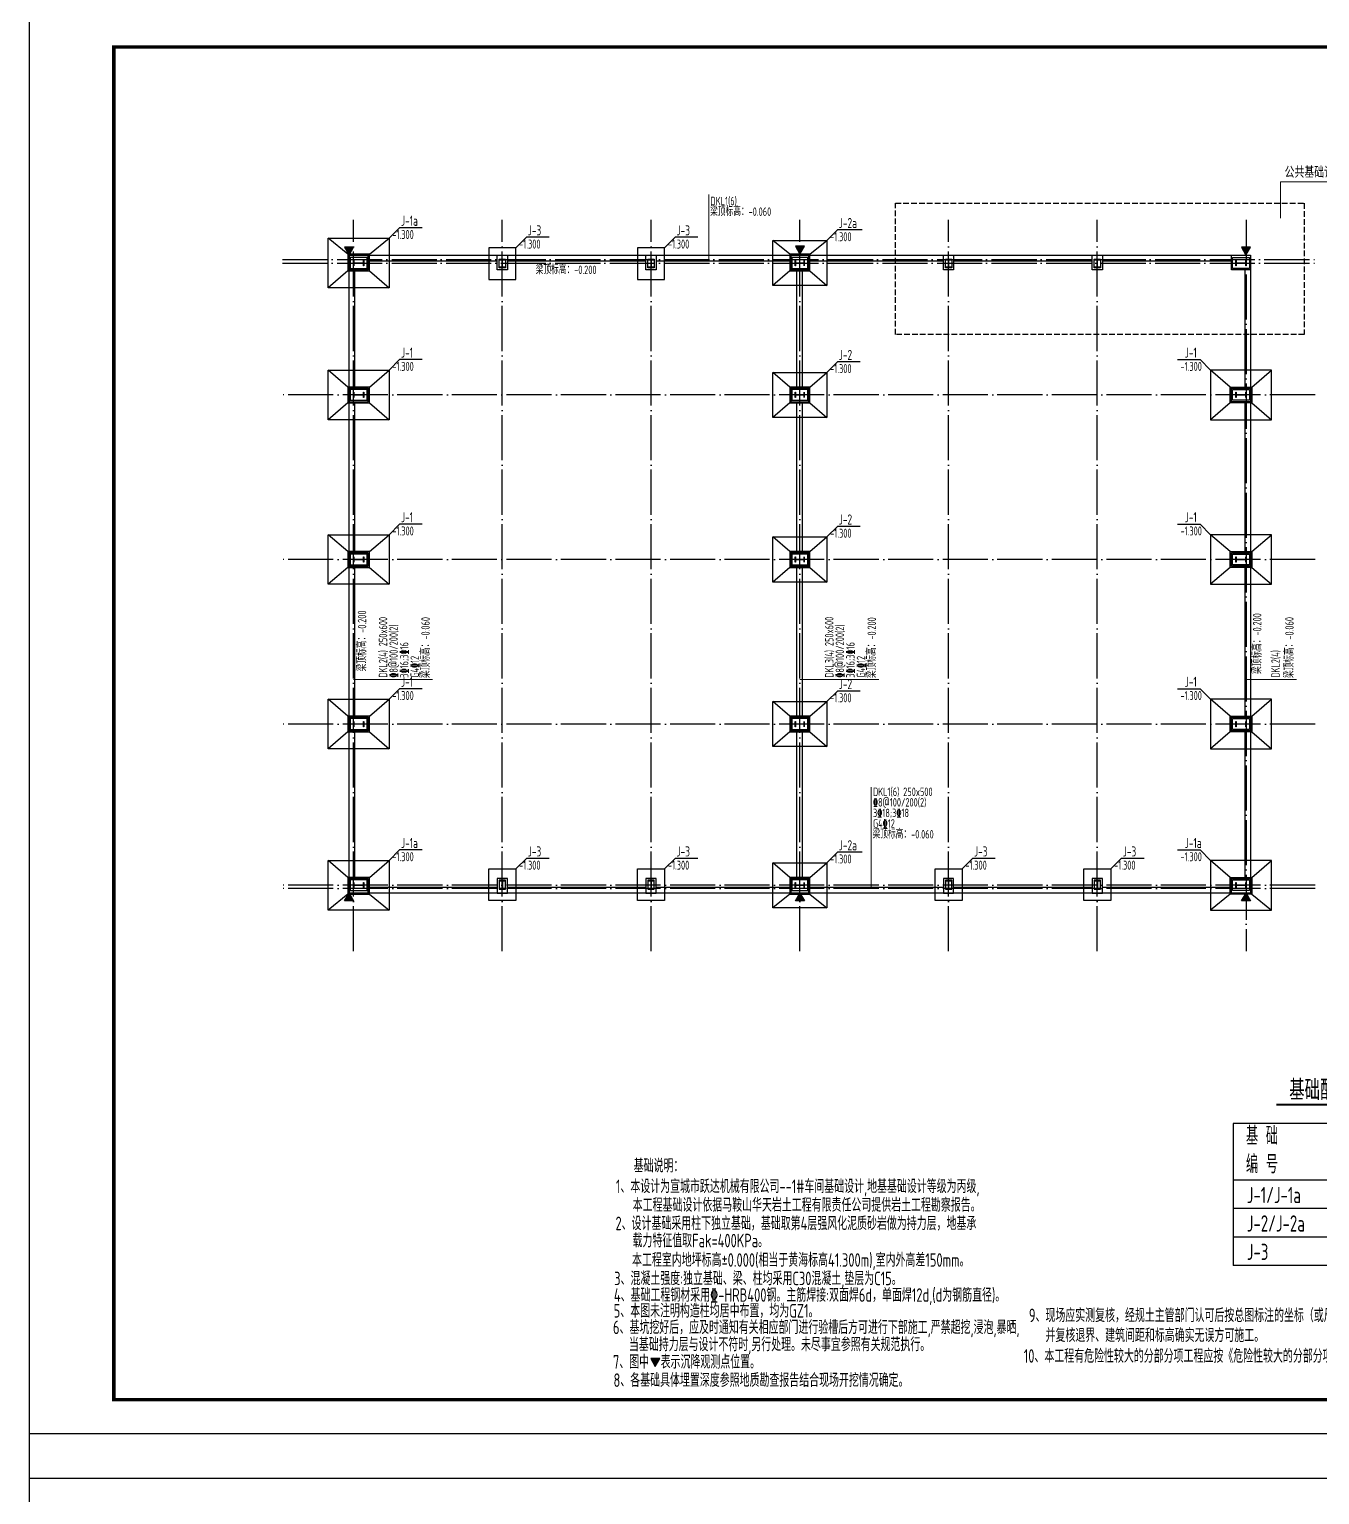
# Model space of a CAD drawing. Extents: x 69728788 to 149766163, y 20718153 to 43663798.
# Drawn here: x 74843469 to 74900725, y 21734096 to 21799096 of the extents above; entities that cross this region are included whole.
import ezdxf

# ---------------------------------------------------------------- set-up
doc = ezdxf.new("R2010")
doc.units = 0
doc.header["$LTSCALE"] = 1000
doc.header["$MEASUREMENT"] = 0
for name, pattern in [('DASH', [0.35, 0.25, -0.1]), ('DASHDOT', [25.4, 12.7, -6.35, 0, -6.35]), ('DOTE', [2.42, 2, -0.2, 0.02, -0.2])]:
    doc.linetypes.add(name, pattern=pattern)
doc.layers.get('0').update_dxf_attribs({"linetype": 'CONTINUOUS'})
for name, color, linetype in [('116', 1, 'CONTINUOUS'), ('DHX', 1, 'DASHDOT'), ('DOTE', 251, 'DOTE'), ('NUM', 7, 'CONTINUOUS'), ('PUB_TEXT', 7, 'CONTINUOUS'), ('PUB_TITLE', 4, 'CONTINUOUS'), ('TEXT', 7, 'CONTINUOUS'), ('图名底线', 7, 'CONTINUOUS'), ('基础', 2, 'CONTINUOUS'), ('基础堆坡线', 97, 'CONTINUOUS'), ('填充8#', 8, 'CONTINUOUS'), ('柱', 2, 'CONTINUOUS'), ('梁', 4, 'CONTINUOUS'), ('钢柱', 3, 'CONTINUOUS')]:
    doc.layers.add(name, color=color, linetype=linetype)
doc.layers.add('梁集中标注', color=2, linetype='CONTINUOUS', lineweight=15)
doc.styles.add('TSSD_Rein', font='atssdeng.shx', dxfattribs={"width": 0.7, "bigfont": 'atssdchn.shx'})

msp = doc.modelspace()

# ---------------------------------------------------------------- hatches: boundary and pattern name
at = {"layer": 'DHX'}
for points in [[(74857860.3, 21789427.2), (74857460.6, 21789427.2), (74857657.3, 21789079.2)], [(74877860.3, 21789477.2), (74877460.6, 21789477.2), (74877657.3, 21789129.2)], [(74897647.8, 21789427.2), (74897248.1, 21789427.2), (74897444.8, 21789079.2)], [(74857860.3, 21760431.2), (74857460.6, 21760431.2), (74857657.3, 21760779.2)], [(74877860.3, 21760431.2), (74877460.6, 21760431.2), (74877657.3, 21760779.2)], [(74897660.3, 21760431.2), (74897260.6, 21760431.2), (74897457.3, 21760779.2)], [(74871442.5, 21740137.5), (74871042.8, 21740137.5), (74871239.5, 21739789.5)]]:
    msp.add_hatch(color=256, dxfattribs=at).paths.add_polyline_path(points)

# ---------------------------------------------------------------- linework, layer by layer
msp.add_line((74843468.9, 21736808.9), (74843468.9, 21734808.9))
at = {"color": 251, "linetype": 'DASH'}
msp.add_lwpolyline([(74881900, 21791380), (74900040, 21791380), (74900040, 21785560), (74881900, 21785560)], close=True, dxfattribs=at)
at = {"layer": '116'}
msp.add_line((74843468.9, 21736808.9), (74843468.9, 21734808.9), dxfattribs=at)
at = {"layer": 'DHX'}
for points in [[(74857860.3, 21789427.2), (74857460.6, 21789427.2), (74857657.3, 21789079.2)], [(74877860.3, 21789477.2), (74877460.6, 21789477.2), (74877657.3, 21789129.2)], [(74897647.8, 21789427.2), (74897248.1, 21789427.2), (74897444.8, 21789079.2)], [(74857860.3, 21760431.2), (74857460.6, 21760431.2), (74857657.3, 21760779.2)], [(74877860.3, 21760431.2), (74877460.6, 21760431.2), (74877657.3, 21760779.2)], [(74897660.3, 21760431.2), (74897260.6, 21760431.2), (74897457.3, 21760779.2)], [(74871442.5, 21740137.5), (74871042.8, 21740137.5), (74871239.5, 21739789.5)]]:
    msp.add_lwpolyline(points, close=True, dxfattribs=at)
at = {"layer": 'DOTE', "color": 25, "linetype": 'DOTE'}
for p, q in [((74857857.3, 21758205.9), (74857857.3, 21790638.7)), ((74864457.3, 21758205.9), (74864457.3, 21790638.7)), ((74871057.3, 21758205.9), (74871057.3, 21790638.7)), ((74877657.3, 21758205.9), (74877657.3, 21790638.7)), ((74884257.3, 21758205.9), (74884257.3, 21790638.7)), ((74890857.3, 21758205.9), (74890857.3, 21790638.7)), ((74897457.3, 21790638.7), (74897457.3, 21758205.9)), ((74854707.6, 21788879.2), (74900518.1, 21788879.2)), ((74854707.6, 21788729.2), (74900518.1, 21788729.2)), ((74900518.1, 21782879.2), (74854707.6, 21782879.2)), ((74900518.1, 21775579.2), (74854707.6, 21775579.2)), ((74900518.1, 21768279.2), (74854707.6, 21768279.2)), ((74900518.1, 21761129.2), (74854707.6, 21761129.2)), ((74900518.1, 21760979.2), (74854707.6, 21760979.2))]:
    msp.add_line(p, q, dxfattribs=at)
at = {"layer": 'NUM', "const_width": 90, "elevation": -180}
msp.add_lwpolyline([(74904926.3, 21751394.3), (74898798.9, 21751394.3)], dxfattribs=at)
at = {"layer": 'PUB_TITLE'}
for points in [[(74843468.9, 21736808.9), (74932568.9, 21736808.9), (74932568.9, 21799808.9), (74843468.9, 21799808.9)], [(74843468.9, 21671808.9), (74932568.9, 21671808.9), (74932568.9, 21734808.9), (74843468.9, 21734808.9)]]:
    msp.add_lwpolyline(points, close=True, dxfattribs=at)
at = {"layer": 'PUB_TITLE', "const_width": 150}
msp.add_lwpolyline([(74847218.9, 21738308.9), (74931068.9, 21738308.9), (74931068.9, 21798308.9), (74847218.9, 21798308.9)], close=True, dxfattribs=at)
at = {"layer": 'TEXT'}
for p, q in [((74859898.2, 21790295.1), (74859432.3, 21789829.2)), ((74860905.1, 21790295.1), (74859898.2, 21790295.1)), ((74879323.2, 21790195.1), (74878857.3, 21789729.2)), ((74880430.1, 21790195.1), (74879323.2, 21790195.1)), ((74865523.2, 21789870.1), (74865057.3, 21789404.2)), ((74866530.1, 21789870.1), (74865523.2, 21789870.1)), ((74872123.2, 21789870.1), (74871657.3, 21789404.2)), ((74873130.1, 21789870.1), (74872123.2, 21789870.1)), ((74859898.2, 21784445.1), (74859432.3, 21783979.2)), ((74860905.1, 21784445.1), (74859898.2, 21784445.1)), ((74879323.2, 21784345.1), (74878857.3, 21783879.2)), ((74880330.1, 21784345.1), (74879323.2, 21784345.1)), ((74894409.5, 21784445.1), (74895416.4, 21784445.1)), ((74895416.4, 21784445.1), (74895882.3, 21783979.2)), ((74859898.2, 21777145.1), (74859432.3, 21776679.2)), ((74860905.1, 21777145.1), (74859898.2, 21777145.1)), ((74879323.2, 21777045.1), (74878857.3, 21776579.2)), ((74880330.1, 21777045.1), (74879323.2, 21777045.1)), ((74894409.5, 21777145.1), (74895416.4, 21777145.1)), ((74895416.4, 21777145.1), (74895882.3, 21776679.2)), ((74859898.2, 21769845.1), (74859432.3, 21769379.2)), ((74860905.1, 21769845.1), (74859898.2, 21769845.1)), ((74894409.5, 21769845.1), (74895416.4, 21769845.1)), ((74895416.4, 21769845.1), (74895882.3, 21769379.2)), ((74879323.2, 21769745.1), (74878857.3, 21769279.2)), ((74880330.1, 21769745.1), (74879323.2, 21769745.1)), ((74859898.2, 21762695.1), (74859432.3, 21762229.2)), ((74860905.1, 21762695.1), (74859898.2, 21762695.1)), ((74894409.5, 21762695.1), (74895416.4, 21762695.1)), ((74895416.4, 21762695.1), (74895882.3, 21762229.2)), ((74865523.2, 21762320.1), (74865057.3, 21761854.2)), ((74866530.1, 21762320.1), (74865523.2, 21762320.1)), ((74872123.2, 21762320.1), (74871657.3, 21761854.2)), ((74873130.1, 21762320.1), (74872123.2, 21762320.1)), ((74879323.2, 21762595.1), (74878857.3, 21762129.2)), ((74880430.1, 21762595.1), (74879323.2, 21762595.1)), ((74885323.2, 21762320.1), (74884857.3, 21761854.2)), ((74886330.1, 21762320.1), (74885323.2, 21762320.1)), ((74891923.2, 21762320.1), (74891457.3, 21761854.2)), ((74892930.1, 21762320.1), (74891923.2, 21762320.1))]:
    msp.add_line(p, q, dxfattribs=at)
at = {"layer": '图名底线'}
for p, q in [((74921617.7, 21750565.4, -180), (74896890.9, 21750565.4, -180)), ((74896890.9, 21750565.4, -180), (74896890.9, 21744265.4, -180)), ((74921617.7, 21748045.4, -180), (74896890.9, 21748045.4, -180)), ((74921617.7, 21746785.4, -180), (74896890.9, 21746785.4, -180)), ((74921617.7, 21745525.4, -180), (74896890.9, 21745525.4, -180)), ((74921617.7, 21744265.4, -180), (74896890.9, 21744265.4, -180))]:
    msp.add_line(p, q, dxfattribs=at)
at = {"layer": '基础'}
for points in [[(74856732.3, 21789829.2), (74859432.3, 21789829.2), (74859432.3, 21787629.2), (74856732.3, 21787629.2)], [(74863857.3, 21788004.2), (74865057.3, 21788004.2), (74865057.3, 21789404.2), (74863857.3, 21789404.2)], [(74870457.3, 21788004.2), (74871657.3, 21788004.2), (74871657.3, 21789404.2), (74870457.3, 21789404.2)], [(74876457.3, 21789729.2), (74878857.3, 21789729.2), (74878857.3, 21787729.2), (74876457.3, 21787729.2)], [(74856732.3, 21783979.2), (74859432.3, 21783979.2), (74859432.3, 21781779.2), (74856732.3, 21781779.2)], [(74876457.3, 21783879.2), (74878857.3, 21783879.2), (74878854.5, 21781879.1), (74876454.5, 21781879.1)], [(74898582.3, 21783979.2), (74895882.3, 21783979.2), (74895882.3, 21781779.2), (74898582.3, 21781779.2)], [(74856732.3, 21776679.2), (74859432.3, 21776679.2), (74859432.3, 21774479.2), (74856732.3, 21774479.2)], [(74876457.3, 21776579.2), (74878857.3, 21776579.2), (74878854.5, 21774579.1), (74876454.5, 21774579.1)], [(74898582.3, 21776679.2), (74895882.3, 21776679.2), (74895882.3, 21774479.2), (74898582.3, 21774479.2)], [(74856732.3, 21769379.2), (74859432.3, 21769379.2), (74859432.3, 21767179.2), (74856732.3, 21767179.2)], [(74876457.3, 21769279.2), (74878857.3, 21769279.2), (74878854.5, 21767279.1), (74876454.5, 21767279.1)], [(74898582.3, 21769379.2), (74895882.3, 21769379.2), (74895882.3, 21767179.2), (74898582.3, 21767179.2)], [(74856732.3, 21762229.2), (74859432.3, 21762229.2), (74859432.3, 21760029.2), (74856732.3, 21760029.2)], [(74876457.3, 21762129.2), (74878857.3, 21762129.2), (74878857.3, 21760129.2), (74876457.3, 21760129.2)], [(74898582.3, 21762229.2), (74895882.3, 21762229.2), (74895882.3, 21760029.2), (74898582.3, 21760029.2)], [(74863857.3, 21761854.2), (74865057.3, 21761854.2), (74865057.3, 21760454.2), (74863857.3, 21760454.2)], [(74870457.3, 21761854.2), (74871657.3, 21761854.2), (74871657.3, 21760454.2), (74870457.3, 21760454.2)], [(74883657.3, 21761854.2), (74884857.3, 21761854.2), (74884857.3, 21760454.2), (74883657.3, 21760454.2)], [(74890257.3, 21761854.2), (74891457.3, 21761854.2), (74891457.3, 21760454.2), (74890257.3, 21760454.2)]]:
    msp.add_lwpolyline(points, close=True, dxfattribs=at)
at = {"layer": '基础堆坡线'}
for p, q in [((74857607.3, 21789129.2), (74856732.3, 21789829.2)), ((74858557.3, 21789129.2), (74859432.3, 21789829.2)), ((74877207.3, 21789129.2), (74876457.3, 21789729.2)), ((74878107.3, 21789129.2), (74878857.3, 21789729.2)), ((74857607.3, 21788379.2), (74856732.3, 21787629.2)), ((74858557.3, 21788379.2), (74859432.3, 21787629.2)), ((74877207.3, 21788379.2), (74876457.3, 21787729.2)), ((74878107.3, 21788379.2), (74878857.3, 21787729.2)), ((74857607.3, 21783229.2), (74856732.3, 21783979.2)), ((74858557.3, 21783229.2), (74859432.3, 21783979.2)), ((74877207.3, 21783229.2), (74876457.3, 21783879.2)), ((74878107.3, 21783229.2), (74878857.3, 21783879.2)), ((74896757.3, 21783229.2), (74895882.3, 21783979.2)), ((74897707.3, 21783229.2), (74898582.3, 21783979.2)), ((74857607.3, 21782529.2), (74856732.3, 21781779.2)), ((74858557.3, 21782529.2), (74859432.3, 21781779.2)), ((74877207.3, 21782529.2), (74876454.5, 21781879.1)), ((74878107.3, 21782529.2), (74878854.5, 21781879.1)), ((74896757.3, 21782529.2), (74895882.3, 21781779.2)), ((74897707.3, 21782529.2), (74898582.3, 21781779.2)), ((74857607.3, 21775929.2), (74856732.3, 21776679.2)), ((74858557.3, 21775929.2), (74859432.3, 21776679.2)), ((74877207.3, 21775929.2), (74876457.3, 21776579.2)), ((74878107.3, 21775929.2), (74878857.3, 21776579.2)), ((74896757.3, 21775929.2), (74895882.3, 21776679.2)), ((74897707.3, 21775929.2), (74898582.3, 21776679.2)), ((74857607.3, 21775229.2), (74856732.3, 21774479.2)), ((74858557.3, 21775229.2), (74859432.3, 21774479.2)), ((74877207.3, 21775229.2), (74876454.5, 21774579.1)), ((74878107.3, 21775229.2), (74878854.5, 21774579.1)), ((74896757.3, 21775229.2), (74895882.3, 21774479.2)), ((74897707.3, 21775229.2), (74898582.3, 21774479.2)), ((74857607.3, 21768629.2), (74856732.3, 21769379.2)), ((74858557.3, 21768629.2), (74859432.3, 21769379.2)), ((74877207.3, 21768629.2), (74876457.3, 21769279.2)), ((74878107.3, 21768629.2), (74878857.3, 21769279.2)), ((74896757.3, 21768629.2), (74895882.3, 21769379.2)), ((74897707.3, 21768629.2), (74898582.3, 21769379.2)), ((74857607.3, 21767929.2), (74856732.3, 21767179.2)), ((74858557.3, 21767929.2), (74859432.3, 21767179.2)), ((74877207.3, 21767929.2), (74876454.5, 21767279.1)), ((74878107.3, 21767929.2), (74878854.5, 21767279.1)), ((74896757.3, 21767929.2), (74895882.3, 21767179.2)), ((74897707.3, 21767929.2), (74898582.3, 21767179.2)), ((74857607.3, 21761479.2), (74856732.3, 21762229.2)), ((74858557.3, 21761479.2), (74859432.3, 21762229.2)), ((74877207.3, 21761479.2), (74876457.3, 21762129.2)), ((74878107.3, 21761479.2), (74878857.3, 21762129.2)), ((74896757.3, 21761479.2), (74895882.3, 21762229.2)), ((74897707.3, 21761479.2), (74898582.3, 21762229.2)), ((74857607.3, 21760729.2), (74856732.3, 21760029.2)), ((74858557.3, 21760729.2), (74859432.3, 21760029.2)), ((74877207.3, 21760729.2), (74876457.3, 21760129.2)), ((74878107.3, 21760729.2), (74878857.3, 21760129.2)), ((74896757.3, 21760729.2), (74895882.3, 21760029.2)), ((74897707.3, 21760729.2), (74898582.3, 21760029.2))]:
    msp.add_line(p, q, dxfattribs=at)
for points in [[(74857607.3, 21788379.2), (74858082.3, 21788379.2), (74858557.3, 21788379.2), (74858557.3, 21788729.2), (74858557.3, 21789129.2), (74858082.3, 21789129.2), (74857607.3, 21789129.2)], [(74877207.3, 21788379.2), (74877657.3, 21788379.2), (74878107.3, 21788379.2), (74878107.3, 21788729.2), (74878107.3, 21789129.2), (74877657.3, 21789129.2), (74877207.3, 21789129.2)], [(74857607.3, 21782529.2), (74858082.3, 21782529.2), (74858557.3, 21782529.2), (74858557.3, 21782879.2), (74858557.3, 21783229.2), (74858082.3, 21783229.2), (74857607.3, 21783229.2)], [(74877207.3, 21782529.2), (74877657.3, 21782529.2), (74878107.3, 21782529.2), (74878107.3, 21782879.2), (74878107.3, 21783229.2), (74877657.3, 21783229.2), (74877207.3, 21783229.2)], [(74897707.3, 21782529.2), (74897232.3, 21782529.2), (74896757.3, 21782529.2), (74896757.3, 21782879.2), (74896757.3, 21783229.2), (74897232.3, 21783229.2), (74897707.3, 21783229.2)], [(74857607.3, 21775229.2), (74858082.3, 21775229.2), (74858557.3, 21775229.2), (74858557.3, 21775579.2), (74858557.3, 21775929.2), (74858082.3, 21775929.2), (74857607.3, 21775929.2)], [(74877207.3, 21775229.2), (74877657.3, 21775229.2), (74878107.3, 21775229.2), (74878107.3, 21775579.2), (74878107.3, 21775929.2), (74877657.3, 21775929.2), (74877207.3, 21775929.2)], [(74897707.3, 21775229.2), (74897232.3, 21775229.2), (74896757.3, 21775229.2), (74896757.3, 21775579.2), (74896757.3, 21775929.2), (74897232.3, 21775929.2), (74897707.3, 21775929.2)], [(74857607.3, 21767929.2), (74858082.3, 21767929.2), (74858557.3, 21767929.2), (74858557.3, 21768279.2), (74858557.3, 21768629.2), (74858082.3, 21768629.2), (74857607.3, 21768629.2)], [(74877207.3, 21767929.2), (74877657.3, 21767929.2), (74878107.3, 21767929.2), (74878107.3, 21768279.2), (74878107.3, 21768629.2), (74877657.3, 21768629.2), (74877207.3, 21768629.2)], [(74897707.3, 21767929.2), (74897232.3, 21767929.2), (74896757.3, 21767929.2), (74896757.3, 21768279.2), (74896757.3, 21768629.2), (74897232.3, 21768629.2), (74897707.3, 21768629.2)], [(74857607.3, 21760729.2), (74858082.3, 21760729.2), (74858557.3, 21760729.2), (74858557.3, 21761129.2), (74858557.3, 21761479.2), (74858082.3, 21761479.2), (74857607.3, 21761479.2)], [(74877207.3, 21760729.2), (74877657.3, 21760729.2), (74878107.3, 21760729.2), (74878107.3, 21761129.2), (74878107.3, 21761479.2), (74877657.3, 21761479.2), (74877207.3, 21761479.2)], [(74897707.3, 21760729.2), (74897232.3, 21760729.2), (74896757.3, 21760729.2), (74896757.3, 21761129.2), (74896757.3, 21761479.2), (74897232.3, 21761479.2), (74897707.3, 21761479.2)]]:
    msp.add_lwpolyline(points, close=True, dxfattribs=at)
at = {"layer": '填充8#'}
for points in [[(74857707.3, 21788489.2), (74858082.3, 21788489.2), (74858457.3, 21788489.2), (74858457.3, 21788729.2), (74858457.3, 21788969.2), (74858082.3, 21788969.2), (74857707.3, 21788969.2), (74857707.3, 21788489.2)], [(74864317.3, 21788509.2), (74864317.3, 21788704.2), (74864317.3, 21788899.2), (74864457.3, 21788899.2), (74864597.3, 21788899.2), (74864597.3, 21788704.2), (74864597.3, 21788509.2), (74864317.3, 21788509.2)], [(74870917.3, 21788509.2), (74870917.3, 21788704.2), (74870917.3, 21788899.2), (74871057.3, 21788899.2), (74871197.3, 21788899.2), (74871197.3, 21788704.2), (74871197.3, 21788509.2), (74870917.3, 21788509.2)], [(74877307.3, 21788489.2), (74877657.3, 21788489.2), (74878007.3, 21788489.2), (74878007.3, 21788729.2), (74878007.3, 21788969.2), (74877657.3, 21788969.2), (74877307.3, 21788969.2), (74877307.3, 21788489.2)], [(74884117.3, 21788509.2), (74884117.3, 21788704.2), (74884117.3, 21788899.2), (74884257.3, 21788899.2), (74884397.3, 21788899.2), (74884397.3, 21788704.2), (74884397.3, 21788509.2), (74884117.3, 21788509.2)], [(74890717.3, 21788509.2), (74890717.3, 21788704.2), (74890717.3, 21788899.2), (74890857.3, 21788899.2), (74890997.3, 21788899.2), (74890997.3, 21788704.2), (74890997.3, 21788509.2), (74890717.3, 21788509.2)], [(74897607.3, 21788489.2), (74897232.3, 21788489.2), (74896857.3, 21788489.2), (74896857.3, 21788729.2), (74896857.3, 21788969.2), (74897232.3, 21788969.2), (74897607.3, 21788969.2), (74897607.3, 21788489.2)], [(74857707.3, 21782639.2), (74858082.3, 21782639.2), (74858457.3, 21782639.2), (74858457.3, 21782879.2), (74858457.3, 21783119.2), (74858082.3, 21783119.2), (74857707.3, 21783119.2), (74857707.3, 21782639.2)], [(74877307.3, 21782639.2), (74877657.3, 21782639.2), (74878007.3, 21782639.2), (74878007.3, 21782879.2), (74878007.3, 21783119.2), (74877657.3, 21783119.2), (74877307.3, 21783119.2), (74877307.3, 21782639.2)], [(74897607.3, 21782639.2), (74897232.3, 21782639.2), (74896857.3, 21782639.2), (74896857.3, 21782879.2), (74896857.3, 21783119.2), (74897232.3, 21783119.2), (74897607.3, 21783119.2), (74897607.3, 21782639.2)], [(74857707.3, 21775339.2), (74858082.3, 21775339.2), (74858457.3, 21775339.2), (74858457.3, 21775579.2), (74858457.3, 21775819.2), (74858082.3, 21775819.2), (74857707.3, 21775819.2), (74857707.3, 21775339.2)], [(74877307.3, 21775339.2), (74877657.3, 21775339.2), (74878007.3, 21775339.2), (74878007.3, 21775579.2), (74878007.3, 21775819.2), (74877657.3, 21775819.2), (74877307.3, 21775819.2), (74877307.3, 21775339.2)], [(74897607.3, 21775339.2), (74897232.3, 21775339.2), (74896857.3, 21775339.2), (74896857.3, 21775579.2), (74896857.3, 21775819.2), (74897232.3, 21775819.2), (74897607.3, 21775819.2), (74897607.3, 21775339.2)], [(74857707.3, 21768039.2), (74858082.3, 21768039.2), (74858457.3, 21768039.2), (74858457.3, 21768279.2), (74858457.3, 21768519.2), (74858082.3, 21768519.2), (74857707.3, 21768519.2), (74857707.3, 21768039.2)], [(74877307.3, 21768039.2), (74877657.3, 21768039.2), (74878007.3, 21768039.2), (74878007.3, 21768279.2), (74878007.3, 21768519.2), (74877657.3, 21768519.2), (74877307.3, 21768519.2), (74877307.3, 21768039.2)], [(74897607.3, 21768039.2), (74897232.3, 21768039.2), (74896857.3, 21768039.2), (74896857.3, 21768279.2), (74896857.3, 21768519.2), (74897232.3, 21768519.2), (74897607.3, 21768519.2), (74897607.3, 21768039.2)], [(74857707.3, 21760889.2), (74858082.3, 21760889.2), (74858457.3, 21760889.2), (74858457.3, 21761129.2), (74858457.3, 21761369.2), (74858082.3, 21761369.2), (74857707.3, 21761369.2), (74857707.3, 21760889.2)], [(74877307.3, 21760889.2), (74877657.3, 21760889.2), (74878007.3, 21760889.2), (74878007.3, 21761129.2), (74878007.3, 21761369.2), (74877657.3, 21761369.2), (74877307.3, 21761369.2), (74877307.3, 21760889.2)], [(74897607.3, 21760889.2), (74897232.3, 21760889.2), (74896857.3, 21760889.2), (74896857.3, 21761129.2), (74896857.3, 21761369.2), (74897232.3, 21761369.2), (74897607.3, 21761369.2), (74897607.3, 21760889.2)], [(74864317.3, 21761349.2), (74864317.3, 21761154.2), (74864317.3, 21760959.2), (74864457.3, 21760959.2), (74864597.3, 21760959.2), (74864597.3, 21761154.2), (74864597.3, 21761349.2), (74864317.3, 21761349.2)], [(74870917.3, 21761349.2), (74870917.3, 21761154.2), (74870917.3, 21760959.2), (74871057.3, 21760959.2), (74871197.3, 21760959.2), (74871197.3, 21761154.2), (74871197.3, 21761349.2), (74870917.3, 21761349.2)], [(74884117.3, 21761349.2), (74884117.3, 21761154.2), (74884117.3, 21760959.2), (74884257.3, 21760959.2), (74884397.3, 21760959.2), (74884397.3, 21761154.2), (74884397.3, 21761349.2), (74884117.3, 21761349.2)], [(74890717.3, 21761349.2), (74890717.3, 21761154.2), (74890717.3, 21760959.2), (74890857.3, 21760959.2), (74890997.3, 21760959.2), (74890997.3, 21761154.2), (74890997.3, 21761349.2), (74890717.3, 21761349.2)]]:
    msp.add_lwpolyline(points, dxfattribs=at)
at = {"layer": '柱'}
for points in [[(74857657.3, 21788429.2), (74858082.3, 21788429.2), (74858507.3, 21788429.2), (74858507.3, 21788729.2), (74858507.3, 21789079.2), (74858082.3, 21789079.2), (74857657.3, 21789079.2)], [(74864232.3, 21788429.2), (74864232.3, 21788704.2), (74864232.3, 21789079.2), (74864457.3, 21789079.2), (74864682.3, 21789079.2), (74864682.3, 21788704.2), (74864682.3, 21788429.2)], [(74870832.3, 21788429.2), (74870832.3, 21788704.2), (74870832.3, 21789079.2), (74871057.3, 21789079.2), (74871282.3, 21789079.2), (74871282.3, 21788704.2), (74871282.3, 21788429.2)], [(74877257.3, 21788429.2), (74877657.3, 21788429.2), (74878057.3, 21788429.2), (74878057.3, 21788729.2), (74878057.3, 21789079.2), (74877657.3, 21789079.2), (74877257.3, 21789079.2)], [(74884032.3, 21788429.2), (74884032.3, 21788704.2), (74884032.3, 21789079.2), (74884257.3, 21789079.2), (74884482.3, 21789079.2), (74884482.3, 21788704.2), (74884482.3, 21788429.2)], [(74890632.3, 21788429.2), (74890632.3, 21788704.2), (74890632.3, 21789079.2), (74890857.3, 21789079.2), (74891082.3, 21789079.2), (74891082.3, 21788704.2), (74891082.3, 21788429.2)], [(74897657.3, 21788429.2), (74897232.3, 21788429.2), (74896807.3, 21788429.2), (74896807.3, 21788729.2), (74896807.3, 21789079.2), (74897232.3, 21789079.2), (74897657.3, 21789079.2)], [(74857657.3, 21782579.2), (74858082.3, 21782579.2), (74858507.3, 21782579.2), (74858507.3, 21782879.2), (74858507.3, 21783179.2), (74858082.3, 21783179.2), (74857657.3, 21783179.2)], [(74877257.3, 21782579.2), (74877657.3, 21782579.2), (74878057.3, 21782579.2), (74878057.3, 21782879.2), (74878057.3, 21783179.2), (74877657.3, 21783179.2), (74877257.3, 21783179.2)], [(74897657.3, 21782579.2), (74897232.3, 21782579.2), (74896807.3, 21782579.2), (74896807.3, 21782879.2), (74896807.3, 21783179.2), (74897232.3, 21783179.2), (74897657.3, 21783179.2)], [(74857657.3, 21775279.2), (74858082.3, 21775279.2), (74858507.3, 21775279.2), (74858507.3, 21775579.2), (74858507.3, 21775879.2), (74858082.3, 21775879.2), (74857657.3, 21775879.2)], [(74877257.3, 21775279.2), (74877657.3, 21775279.2), (74878057.3, 21775279.2), (74878057.3, 21775579.2), (74878057.3, 21775879.2), (74877657.3, 21775879.2), (74877257.3, 21775879.2)], [(74897657.3, 21775279.2), (74897232.3, 21775279.2), (74896807.3, 21775279.2), (74896807.3, 21775579.2), (74896807.3, 21775879.2), (74897232.3, 21775879.2), (74897657.3, 21775879.2)], [(74857657.3, 21767979.2), (74858082.3, 21767979.2), (74858507.3, 21767979.2), (74858507.3, 21768279.2), (74858507.3, 21768579.2), (74858082.3, 21768579.2), (74857657.3, 21768579.2)], [(74877257.3, 21767979.2), (74877657.3, 21767979.2), (74878057.3, 21767979.2), (74878057.3, 21768279.2), (74878057.3, 21768579.2), (74877657.3, 21768579.2), (74877257.3, 21768579.2)], [(74897657.3, 21767979.2), (74897232.3, 21767979.2), (74896807.3, 21767979.2), (74896807.3, 21768279.2), (74896807.3, 21768579.2), (74897232.3, 21768579.2), (74897657.3, 21768579.2)], [(74857657.3, 21760779.2), (74858082.3, 21760779.2), (74858507.3, 21760779.2), (74858507.3, 21761129.2), (74858507.3, 21761429.2), (74858082.3, 21761429.2), (74857657.3, 21761429.2)], [(74864232.3, 21761429.2), (74864232.3, 21761154.2), (74864232.3, 21760779.2), (74864457.3, 21760779.2), (74864682.3, 21760779.2), (74864682.3, 21761154.2), (74864682.3, 21761429.2)], [(74870832.3, 21761429.2), (74870832.3, 21761154.2), (74870832.3, 21760779.2), (74871057.3, 21760779.2), (74871282.3, 21760779.2), (74871282.3, 21761154.2), (74871282.3, 21761429.2)], [(74877257.3, 21760779.2), (74877657.3, 21760779.2), (74878057.3, 21760779.2), (74878057.3, 21761129.2), (74878057.3, 21761429.2), (74877657.3, 21761429.2), (74877257.3, 21761429.2)], [(74884032.3, 21761429.2), (74884032.3, 21761154.2), (74884032.3, 21760779.2), (74884257.3, 21760779.2), (74884482.3, 21760779.2), (74884482.3, 21761154.2), (74884482.3, 21761429.2)], [(74890632.3, 21761429.2), (74890632.3, 21761154.2), (74890632.3, 21760779.2), (74890857.3, 21760779.2), (74891082.3, 21760779.2), (74891082.3, 21761154.2), (74891082.3, 21761429.2)], [(74897657.3, 21760779.2), (74897232.3, 21760779.2), (74896807.3, 21760779.2), (74896807.3, 21761129.2), (74896807.3, 21761429.2), (74897232.3, 21761429.2), (74897657.3, 21761429.2)]]:
    msp.add_lwpolyline(points, close=True, dxfattribs=at)
at = {"layer": '梁'}
for p, q in [((74857657.3, 21760779.2), (74857657.3, 21789079.2)), ((74857657.3, 21789079.2), (74897657.3, 21789079.2)), ((74858507.3, 21788829.2), (74864232.3, 21788829.2)), ((74864682.3, 21788829.2), (74870832.3, 21788829.2)), ((74871282.3, 21788829.2), (74877257.3, 21788829.2)), ((74878057.3, 21788829.2), (74884032.3, 21788829.2)), ((74884482.3, 21788829.2), (74890632.3, 21788829.2)), ((74891082.3, 21788829.2), (74896807.3, 21788829.2)), ((74897657.3, 21789079.2), (74897657.3, 21760779.2)), ((74857907.3, 21783179.2), (74857907.3, 21788429.2)), ((74877532.3, 21783179.2), (74877532.3, 21788429.2)), ((74877782.3, 21783179.2), (74877782.3, 21788429.2)), ((74897407.3, 21788429.2), (74897407.3, 21783179.2)), ((74857907.3, 21775879.2), (74857907.3, 21782579.2)), ((74877532.3, 21775879.2), (74877532.3, 21782579.2)), ((74877782.3, 21775879.2), (74877782.3, 21782579.2)), ((74897407.3, 21782579.2), (74897407.3, 21775879.2)), ((74857907.3, 21768579.2), (74857907.3, 21775279.2)), ((74877532.3, 21768579.2), (74877532.3, 21775279.2)), ((74877782.3, 21768579.2), (74877782.3, 21775279.2)), ((74897407.3, 21775279.2), (74897407.3, 21768579.2)), ((74857907.3, 21761429.2), (74857907.3, 21767979.2)), ((74877532.3, 21761429.2), (74877532.3, 21767979.2)), ((74877782.3, 21761429.2), (74877782.3, 21767979.2)), ((74897407.3, 21767979.2), (74897407.3, 21761429.2)), ((74897657.3, 21760779.2), (74857657.3, 21760779.2)), ((74864232.3, 21761029.2), (74858507.3, 21761029.2)), ((74870832.3, 21761029.2), (74864682.3, 21761029.2)), ((74877257.3, 21761029.2), (74871282.3, 21761029.2)), ((74884032.3, 21761029.2), (74878057.3, 21761029.2)), ((74890632.3, 21761029.2), (74884482.3, 21761029.2)), ((74896807.3, 21761029.2), (74891082.3, 21761029.2))]:
    msp.add_line(p, q, dxfattribs=at)
at = {"layer": '梁集中标注'}
for p, q in [((74898990, 21790720), (74898990, 21792330)), ((74898990, 21792330), (74902680, 21792330)), ((74873620, 21788879.2), (74873620, 21791767.2)), ((74861364.1, 21770260), (74857857.3, 21770260)), ((74881164.1, 21770260), (74877657.3, 21770260)), ((74899700, 21770260), (74897457.3, 21770260)), ((74880830, 21760979.2), (74880830, 21765472.7))]:
    msp.add_line(p, q, dxfattribs=at)
at = {"layer": '钢柱'}
for points in [[(74858307.3, 21788849.2), (74858307.3, 21788609.2), (74858297.3, 21788609.2), (74858297.3, 21788726.2), (74857867.3, 21788726.2), (74857867.3, 21788609.2), (74857857.3, 21788609.2), (74857857.3, 21788849.2), (74857867.3, 21788849.2), (74857867.3, 21788732.2), (74858297.3, 21788732.2), (74858297.3, 21788849.2)], [(74864337.3, 21788529.2), (74864577.3, 21788529.2), (74864577.3, 21788539.2), (74864460.3, 21788539.2), (74864460.3, 21788869.2), (74864577.3, 21788869.2), (74864577.3, 21788879.2), (74864337.3, 21788879.2), (74864337.3, 21788869.2), (74864454.3, 21788869.2), (74864454.3, 21788539.2), (74864337.3, 21788539.2)], [(74870937.3, 21788529.2), (74871177.3, 21788529.2), (74871177.3, 21788539.2), (74871060.3, 21788539.2), (74871060.3, 21788869.2), (74871177.3, 21788869.2), (74871177.3, 21788879.2), (74870937.3, 21788879.2), (74870937.3, 21788869.2), (74871054.3, 21788869.2), (74871054.3, 21788539.2), (74870937.3, 21788539.2)], [(74877857.3, 21788849.2), (74877857.3, 21788609.2), (74877847.3, 21788609.2), (74877847.3, 21788726.2), (74877467.3, 21788726.2), (74877467.3, 21788609.2), (74877457.3, 21788609.2), (74877457.3, 21788849.2), (74877467.3, 21788849.2), (74877467.3, 21788732.2), (74877847.3, 21788732.2), (74877847.3, 21788849.2)], [(74884137.3, 21788529.2), (74884377.3, 21788529.2), (74884377.3, 21788539.2), (74884260.3, 21788539.2), (74884260.3, 21788869.2), (74884377.3, 21788869.2), (74884377.3, 21788879.2), (74884137.3, 21788879.2), (74884137.3, 21788869.2), (74884254.3, 21788869.2), (74884254.3, 21788539.2), (74884137.3, 21788539.2)], [(74890737.3, 21788529.2), (74890977.3, 21788529.2), (74890977.3, 21788539.2), (74890860.3, 21788539.2), (74890860.3, 21788869.2), (74890977.3, 21788869.2), (74890977.3, 21788879.2), (74890737.3, 21788879.2), (74890737.3, 21788869.2), (74890854.3, 21788869.2), (74890854.3, 21788539.2), (74890737.3, 21788539.2)], [(74897457.3, 21788849.2), (74897457.3, 21788609.2), (74897447.3, 21788609.2), (74897447.3, 21788726.2), (74897017.3, 21788726.2), (74897017.3, 21788609.2), (74897007.3, 21788609.2), (74897007.3, 21788849.2), (74897017.3, 21788849.2), (74897017.3, 21788732.2), (74897447.3, 21788732.2), (74897447.3, 21788849.2)], [(74858307.3, 21782999.2), (74858307.3, 21782759.2), (74858297.3, 21782759.2), (74858297.3, 21782876.2), (74857867.3, 21782876.2), (74857867.3, 21782759.2), (74857857.3, 21782759.2), (74857857.3, 21782999.2), (74857867.3, 21782999.2), (74857867.3, 21782882.2), (74858297.3, 21782882.2), (74858297.3, 21782999.2)], [(74877857.3, 21782999.2), (74877857.3, 21782759.2), (74877847.3, 21782759.2), (74877847.3, 21782876.2), (74877467.3, 21782876.2), (74877467.3, 21782759.2), (74877457.3, 21782759.2), (74877457.3, 21782999.2), (74877467.3, 21782999.2), (74877467.3, 21782882.2), (74877847.3, 21782882.2), (74877847.3, 21782999.2)], [(74897457.3, 21782999.2), (74897457.3, 21782759.2), (74897447.3, 21782759.2), (74897447.3, 21782876.2), (74897017.3, 21782876.2), (74897017.3, 21782759.2), (74897007.3, 21782759.2), (74897007.3, 21782999.2), (74897017.3, 21782999.2), (74897017.3, 21782882.2), (74897447.3, 21782882.2), (74897447.3, 21782999.2)], [(74858307.3, 21775699.2), (74858307.3, 21775459.2), (74858297.3, 21775459.2), (74858297.3, 21775576.2), (74857867.3, 21775576.2), (74857867.3, 21775459.2), (74857857.3, 21775459.2), (74857857.3, 21775699.2), (74857867.3, 21775699.2), (74857867.3, 21775582.2), (74858297.3, 21775582.2), (74858297.3, 21775699.2)], [(74877857.3, 21775699.2), (74877857.3, 21775459.2), (74877847.3, 21775459.2), (74877847.3, 21775576.2), (74877467.3, 21775576.2), (74877467.3, 21775459.2), (74877457.3, 21775459.2), (74877457.3, 21775699.2), (74877467.3, 21775699.2), (74877467.3, 21775582.2), (74877847.3, 21775582.2), (74877847.3, 21775699.2)], [(74897457.3, 21775699.2), (74897457.3, 21775459.2), (74897447.3, 21775459.2), (74897447.3, 21775576.2), (74897017.3, 21775576.2), (74897017.3, 21775459.2), (74897007.3, 21775459.2), (74897007.3, 21775699.2), (74897017.3, 21775699.2), (74897017.3, 21775582.2), (74897447.3, 21775582.2), (74897447.3, 21775699.2)], [(74858307.3, 21768399.2), (74858307.3, 21768159.2), (74858297.3, 21768159.2), (74858297.3, 21768276.2), (74857867.3, 21768276.2), (74857867.3, 21768159.2), (74857857.3, 21768159.2), (74857857.3, 21768399.2), (74857867.3, 21768399.2), (74857867.3, 21768282.2), (74858297.3, 21768282.2), (74858297.3, 21768399.2)], [(74877857.3, 21768399.2), (74877857.3, 21768159.2), (74877847.3, 21768159.2), (74877847.3, 21768276.2), (74877467.3, 21768276.2), (74877467.3, 21768159.2), (74877457.3, 21768159.2), (74877457.3, 21768399.2), (74877467.3, 21768399.2), (74877467.3, 21768282.2), (74877847.3, 21768282.2), (74877847.3, 21768399.2)], [(74897457.3, 21768399.2), (74897457.3, 21768159.2), (74897447.3, 21768159.2), (74897447.3, 21768276.2), (74897017.3, 21768276.2), (74897017.3, 21768159.2), (74897007.3, 21768159.2), (74897007.3, 21768399.2), (74897017.3, 21768399.2), (74897017.3, 21768282.2), (74897447.3, 21768282.2), (74897447.3, 21768399.2)], [(74858307.3, 21761249.2), (74858307.3, 21761009.2), (74858297.3, 21761009.2), (74858297.3, 21761126.2), (74857867.3, 21761126.2), (74857867.3, 21761009.2), (74857857.3, 21761009.2), (74857857.3, 21761249.2), (74857867.3, 21761249.2), (74857867.3, 21761132.2), (74858297.3, 21761132.2), (74858297.3, 21761249.2)], [(74864337.3, 21761329.2), (74864577.3, 21761329.2), (74864577.3, 21761319.2), (74864460.3, 21761319.2), (74864460.3, 21760989.2), (74864577.3, 21760989.2), (74864577.3, 21760979.2), (74864337.3, 21760979.2), (74864337.3, 21760989.2), (74864454.3, 21760989.2), (74864454.3, 21761319.2), (74864337.3, 21761319.2)], [(74870937.3, 21761329.2), (74871177.3, 21761329.2), (74871177.3, 21761319.2), (74871060.3, 21761319.2), (74871060.3, 21760989.2), (74871177.3, 21760989.2), (74871177.3, 21760979.2), (74870937.3, 21760979.2), (74870937.3, 21760989.2), (74871054.3, 21760989.2), (74871054.3, 21761319.2), (74870937.3, 21761319.2)], [(74877857.3, 21761249.2), (74877857.3, 21761009.2), (74877847.3, 21761009.2), (74877847.3, 21761126.2), (74877467.3, 21761126.2), (74877467.3, 21761009.2), (74877457.3, 21761009.2), (74877457.3, 21761249.2), (74877467.3, 21761249.2), (74877467.3, 21761132.2), (74877847.3, 21761132.2), (74877847.3, 21761249.2)], [(74884137.3, 21761329.2), (74884377.3, 21761329.2), (74884377.3, 21761319.2), (74884260.3, 21761319.2), (74884260.3, 21760989.2), (74884377.3, 21760989.2), (74884377.3, 21760979.2), (74884137.3, 21760979.2), (74884137.3, 21760989.2), (74884254.3, 21760989.2), (74884254.3, 21761319.2), (74884137.3, 21761319.2)], [(74890737.3, 21761329.2), (74890977.3, 21761329.2), (74890977.3, 21761319.2), (74890860.3, 21761319.2), (74890860.3, 21760989.2), (74890977.3, 21760989.2), (74890977.3, 21760979.2), (74890737.3, 21760979.2), (74890737.3, 21760989.2), (74890854.3, 21760989.2), (74890854.3, 21761319.2), (74890737.3, 21761319.2)], [(74897457.3, 21761249.2), (74897457.3, 21761009.2), (74897447.3, 21761009.2), (74897447.3, 21761126.2), (74897017.3, 21761126.2), (74897017.3, 21761009.2), (74897007.3, 21761009.2), (74897007.3, 21761249.2), (74897017.3, 21761249.2), (74897017.3, 21761132.2), (74897447.3, 21761132.2), (74897447.3, 21761249.2)]]:
    msp.add_lwpolyline(points, close=True, dxfattribs=at)

# ---------------------------------------------------------------- texts
at = {"layer": 'NUM', "style": 'TSSD_Rein', "width": 0.8}
msp.add_text('基础配筋详表', height=900, dxfattribs=at).set_placement((74899368.9, 21751597.7))
at = {"layer": 'PUB_TEXT', "style": 'TSSD_Rein', "width": 0.7}
for s, height, p in [('基 础 ', 810, (74897453.1, 21749611.4, -180)), ('编 号 ', 810, (74897453.1, 21748351.4, -180)), ('J-1/J-1a', 720, (74897490.3, 21747027.7, -180)), ('J-2/J-2a', 720, (74897490.3, 21745767.7, -180)), ('J-3', 720, (74897490.3, 21744507.7, -180))]:
    msp.add_text(s, height=height, dxfattribs=at).set_placement(p)
at = {"layer": 'TEXT', "style": 'TSSD_Rein', "width": 0.7}
for s, height, p in [('J-1a', 450, (74859960.4, 21790378.9)), ('J-2a', 450, (74879385.4, 21790278.9)), ('-1.300', 400, (74859579.9, 21789794.7)), ('J-3', 450, (74865585.4, 21789953.9)), ('J-3', 450, (74872185.4, 21789953.9)), ('-1.300', 400, (74879004.9, 21789694.7)), ('-1.300', 400, (74865204.9, 21789369.7)), ('-1.300', 400, (74871804.9, 21789369.7)), ('J-1', 450, (74859960.4, 21784528.9)), ('J-2', 450, (74879385.4, 21784428.9)), ('J-1', 450, (74894736.2, 21784528.9)), ('-1.300', 400, (74859579.9, 21783944.7)), ('-1.300', 400, (74879004.9, 21783844.7)), ('-1.300', 400, (74894550, 21783944.7)), ('J-1', 450, (74859960.4, 21777228.9)), ('J-1', 450, (74894736.2, 21777228.9)), ('-1.300', 400, (74859579.9, 21776644.7)), ('J-2', 450, (74879385.4, 21777128.9)), ('-1.300', 400, (74894550, 21776644.7)), ('-1.300', 400, (74879004.9, 21776544.7)), ('J-1', 450, (74859960.4, 21769928.9)), ('J-2', 450, (74879385.4, 21769828.9)), ('J-1', 450, (74894736.2, 21769928.9)), ('-1.300', 400, (74859579.9, 21769344.7)), ('-1.300', 400, (74879004.9, 21769244.7)), ('-1.300', 400, (74894550, 21769344.7)), ('J-1a', 450, (74859960.4, 21762778.9)), ('J-3', 450, (74865585.4, 21762403.9)), ('J-3', 450, (74872185.4, 21762403.9)), ('J-2a', 450, (74879385.4, 21762678.9)), ('J-3', 450, (74885385.4, 21762403.9)), ('J-3', 450, (74891985.4, 21762403.9)), ('J-1a', 450, (74894736.2, 21762778.9)), ('-1.300', 400, (74859579.9, 21762194.7)), ('-1.300', 400, (74865204.9, 21761819.7)), ('-1.300', 400, (74871804.9, 21761819.7)), ('-1.300', 400, (74879004.9, 21762094.7)), ('-1.300', 400, (74885004.9, 21761819.7)), ('-1.300', 400, (74891604.9, 21761819.7)), ('-1.300', 400, (74894550, 21762194.7))]:
    msp.add_text(s, height=height, dxfattribs=at).set_placement(p)
at = {"layer": 'TEXT', "color": 2, "style": 'TSSD_Rein', "width": 0.7}
for s, height, p in [('基础说明：', 600, (74870286.4, 21748389)), ('1、本设计为宣城市跃达机械有限公司--1#车间基础设计,地基基础设计等级为丙级,', 599.998, (74869497.4, 21747473.2)), ('本工程基础设计依据马鞍山华天岩土工程有限责任公司提供岩土工程勘察报告。', 599.998, (74870244.8, 21746646.5)), ('2、设计基础采用柱下独立基础，基础取第4层强风化泥质砂岩做为持力层，地基承', 599.998, (74869479.3, 21745829.8)), ('载力特征值取Fak=400KPa。', 599.998, (74870234.3, 21745068.1)), ('本工程室内地坪标高%%P0.000(相当于黄海标高41.300m),室内外高差150mm。', 599.998, (74870214.1, 21744207.2)), ('3、混凝土强度:独立基础、梁、柱均采用C30混凝土,垫层为C15。', 599.998, (74869420.6, 21743388.9)), ('4、基础工程钢材采用%%132-HRB400钢。主筋焊接:双面焊6d，单面焊12d,(d为钢筋直径)。', 599.998, (74869406.8, 21742652.1)), ('5、本图未注明构造柱均居中布置，均为GZ1。', 599.998, (74869399.4, 21741953.5)), ('6、基坑挖好后，应及时通知有关相应部门进行验槽后方可进行下部施工,严禁超挖,浸泡,暴晒,', 599.998, (74869367.9, 21741220.5)), ('9、现场应实测复核，经规土主管部门认可后按总图标注的坐标（或尺寸）放线，', 599.998, (74887820, 21741750)), ('并复核退界、建筑间距和标高确实无误方可施工。', 599.998, (74888559, 21740864.4)), ('当基础持力层与设计不符时,另行处理。未尽事宜参照有关规范执行。', 599.998, (74870077.2, 21740460)), ('10、本工程有危险性较大的分部分项工程应按《危险性较大的分部分项工程安全管理规定》（部令37号2018.3.8）执行。；', 599.998, (74887593.4, 21739948.6)), ('7、图中  表示沉降观测点位置。', 599.998, (74869368.2, 21739687.1)), ('8、各基础具体埋置深度参照地质勘查报告结合现场开挖情况确定。', 599.998, (74869390.5, 21738876.5))]:
    msp.add_text(s, height=height, dxfattribs=at).set_placement(p)
at = {"layer": '梁集中标注', "style": 'TSSD_Rein', "width": 0.7}
for s, height, p in [('公共基础详见办公楼基础图', 500, (74899170, 21792510)), ('DKL1(6) ', 375, (74873694.2, 21791290.9)), ('梁顶标高：-0.060', 375, (74873678.4, 21790820.1)), ('梁顶标高：-0.200', 375, (74865940, 21788240)), ('DKL1(6) 250x500', 375, (74880904.2, 21765088.3)), ('%%1328@100/200(2)', 375, (74880904.2, 21764619.5)), ('3%%13218;3%%13218', 375, (74880904.2, 21764150.8)), ('G4%%13212', 375, (74880904.2, 21763682)), ('梁顶标高：-0.060', 375, (74880888.4, 21763202.5))]:
    msp.add_text(s, height=height, dxfattribs=at).set_placement(p)
for s, p in [('梁顶标高：-0.200', (74858420, 21770620)), ('DKL2(4) 250x600', (74859352.1, 21770334.2)), ('%%1328@100/200(2)', (74859820.9, 21770334.2)), ('梁顶标高：-0.060', (74861237.9, 21770318.4)), ('DKL3(4) 250x600', (74879152.1, 21770334.2)), ('%%1328@100/200(2)', (74879620.9, 21770334.2)), ('梁顶标高：-0.200', (74881037.9, 21770318.4)), ('梁顶标高：-0.200', (74898140, 21770500)), ('梁顶标高：-0.060', (74899567.9, 21770318.4)), ('3%%13216;3%%13216', (74860289.6, 21770334.2)), ('3%%13216;3%%13216', (74880089.6, 21770334.2)), ('G4%%13212', (74860758.4, 21770334.2)), ('G4%%13212', (74880558.4, 21770334.2)), ('DKL2(4) ', (74898952.1, 21770334.2))]:
    msp.add_text(s, height=375, rotation=90, dxfattribs=at).set_placement(p)

doc.saveas('drawing.dxf')
